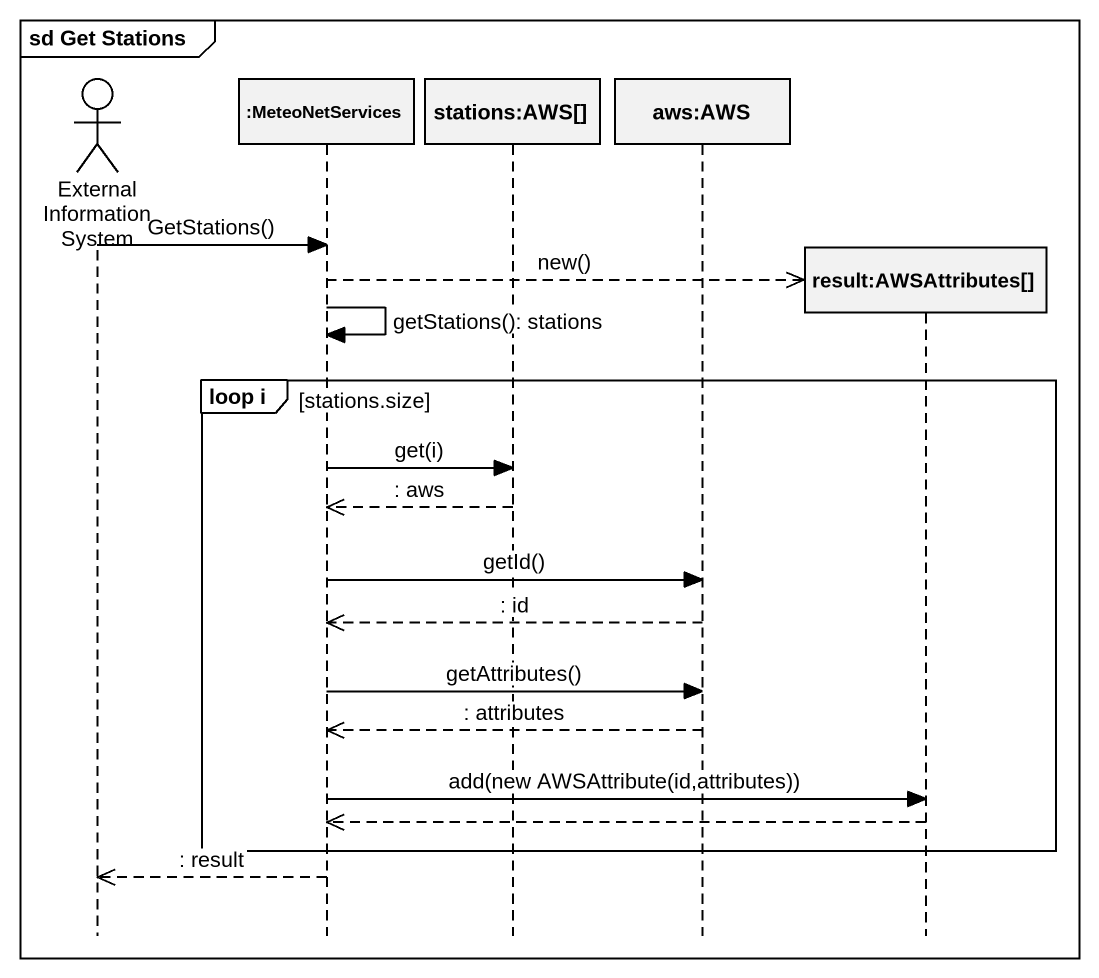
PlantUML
@startuml
mainframe sd Get Stations
hide footbox
actor "External Information System" as External_Information_System
participant ":MeteoNetServices" as MeteoNetServices
participant "stations:AWS[]" as stations_AWS
participant "aws:AWS" as aws_AWS
participant "result:AWSAttributes[]" as result_AWSAttributes

External_Information_System -> MeteoNetServices : GetStations()
MeteoNetServices -->> result_AWSAttributes ** : new()
MeteoNetServices -> MeteoNetServices : getStations(): stations
group loop i [stations.size]
  MeteoNetServices -> stations_AWS : get(i)
  stations_AWS -->> MeteoNetServices : : aws
  MeteoNetServices -> aws_AWS : getId()
  aws_AWS -->> MeteoNetServices : : id
  MeteoNetServices -> aws_AWS : getAttributes()
  aws_AWS -->> MeteoNetServices : : attributes
  MeteoNetServices -> result_AWSAttributes : add(new AWSAttribute(id,attributes))
  result_AWSAttributes -->> MeteoNetServices
end
MeteoNetServices -->> External_Information_System : : result
@enduml
